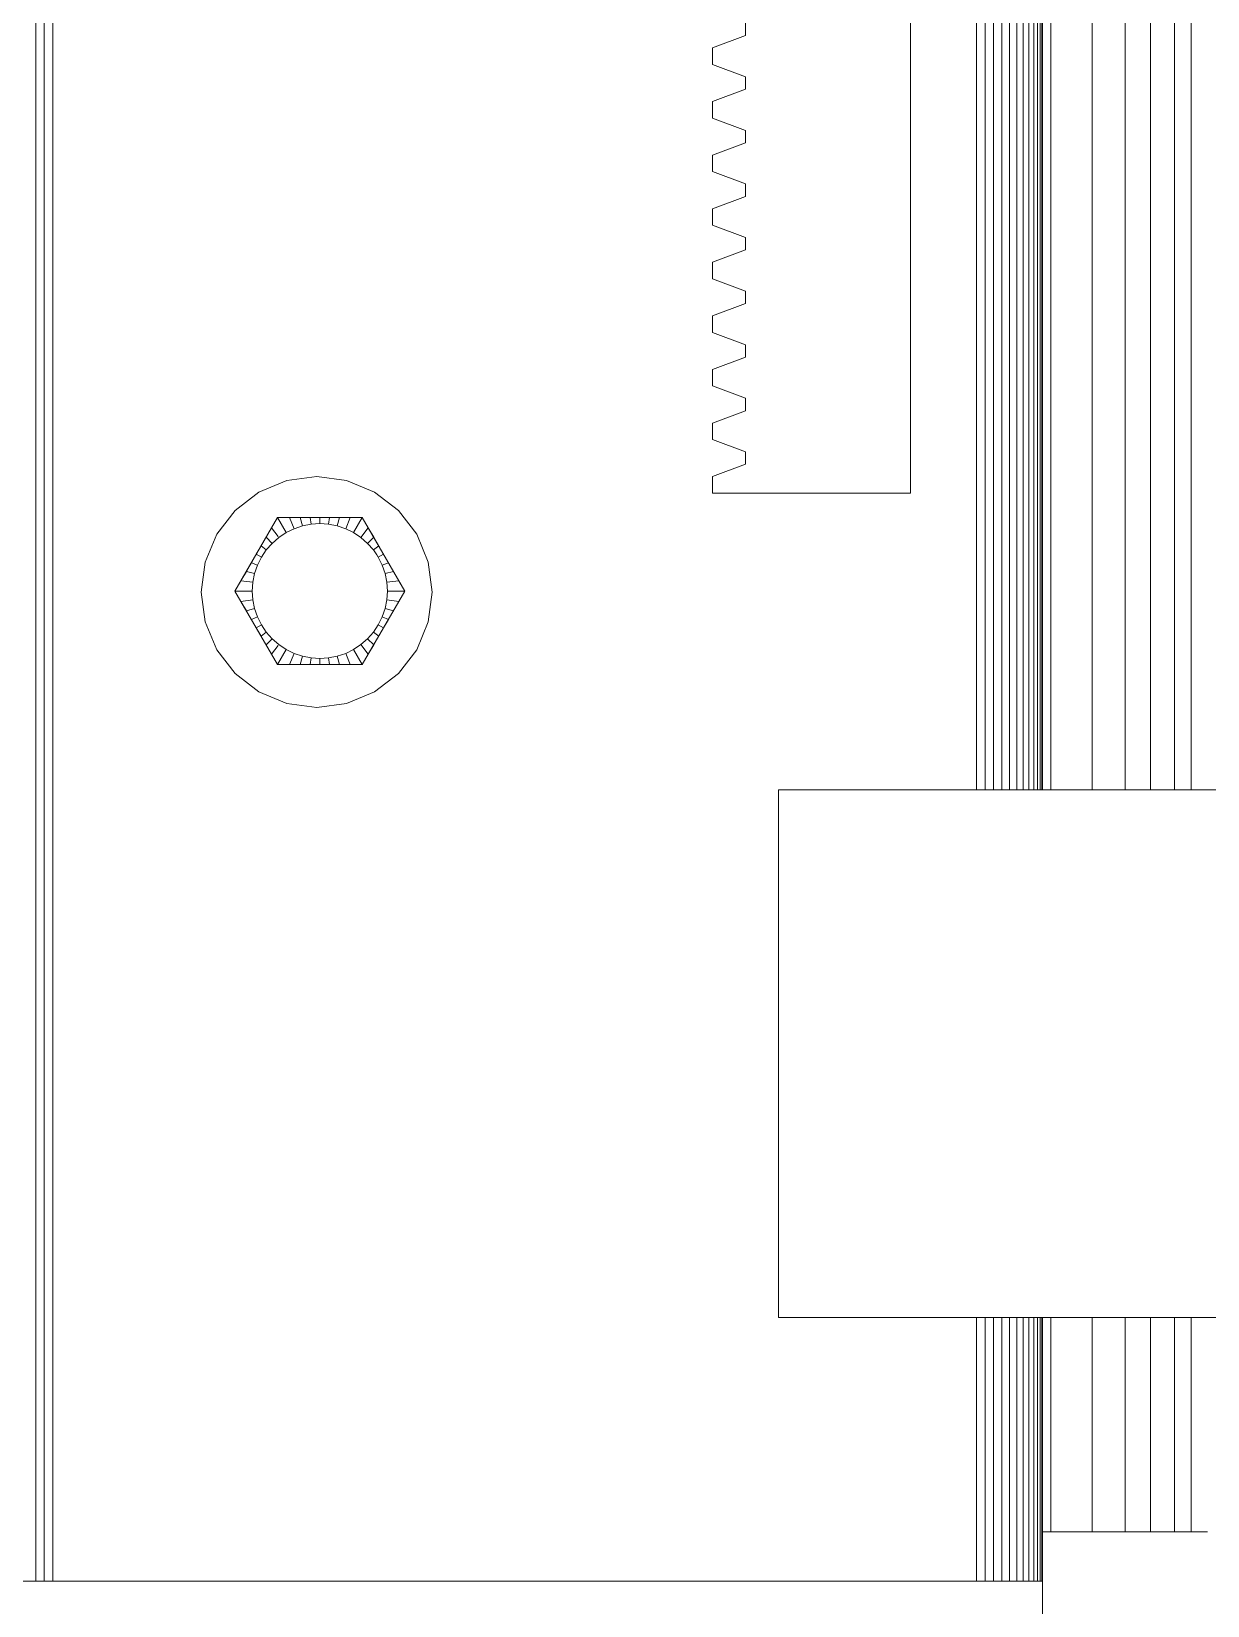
# Model space of a CAD drawing. Header units: inches. Extents: x -827 to 154, y -802 to 207.
# Drawn here: x -121.85 to -117.4, y -198.38 to -192.41 of the extents above; entities that cross this region are included whole.
import ezdxf

# ---------------------------------------------------------------- set-up
doc = ezdxf.new("R2010")
doc.units = ezdxf.units.IN
doc.header["$MEASUREMENT"] = 0
doc.layers.add('Layer0', color=7, linetype='Continuous', lineweight=9)
doc.layers.add('Shop_Sabre_RC-8_CNC_Router_skp', color=8, linetype='Continuous', lineweight=9)

# ---------------------------------------------------------------- blocks, each defined once
blk = doc.blocks.new('Shop_Sabre_RC-8_CNC_Router_skp_147-402886-Level 1')
at = {"layer": 'Layer0'}
for p, q in [((0.2187, 0.8164), (0.3243, 0.8601)), ((0.2187, 0.8164), (0.3243, 0.8601)), ((0.3243, 0.8601), (0.4375, 0.875)), ((0.3243, 0.8601), (0.4375, 0.875)), ((0.4375, 0.875), (0.5507, 0.8601)), ((0.4375, 0.875), (0.5507, 0.8601)), ((0.5507, 0.8601), (0.6562, 0.8164)), ((0.5507, 0.8601), (0.6562, 0.8164)), ((0.1281, 0.7469), (0.2187, 0.8164)), ((0.1281, 0.7469), (0.2187, 0.8164)), ((0.6562, 0.8164), (0.7469, 0.7469)), ((0.6562, 0.8164), (0.7469, 0.7469)), ((0.0586, 0.6562), (0.1281, 0.7469)), ((0.1281, 0.7469), (0.0586, 0.6562)), ((0.7469, 0.7469), (0.8164, 0.6562)), ((0.8164, 0.6562), (0.7469, 0.7469)), ((0.0149, 0.5507), (0.0586, 0.6562)), ((0.0586, 0.6562), (0.0149, 0.5507)), ((0.8164, 0.6562), (0.8601, 0.5507)), ((0.8601, 0.5507), (0.8164, 0.6562)), ((0.0149, 0.5507), (0, 0.4375)), ((0.0149, 0.5507), (0, 0.4375)), ((0.8601, 0.5507), (0.875, 0.4375)), ((0.875, 0.4375), (0.8601, 0.5507)), ((0.0149, 0.3243), (0, 0.4375)), ((0, 0.4375), (0.0149, 0.3243)), ((0.8601, 0.3243), (0.875, 0.4375)), ((0.8601, 0.3243), (0.875, 0.4375)), ((0.0149, 0.3243), (0.0586, 0.2187)), ((0.0149, 0.3243), (0.0586, 0.2187)), ((0.8164, 0.2187), (0.8601, 0.3243)), ((0.8164, 0.2187), (0.8601, 0.3243)), ((0.0586, 0.2187), (0.1281, 0.1281)), ((0.0586, 0.2187), (0.1281, 0.1281)), ((0.7469, 0.1281), (0.8164, 0.2187)), ((0.7469, 0.1281), (0.8164, 0.2187)), ((0.1281, 0.1281), (0.2187, 0.0586)), ((0.2187, 0.0586), (0.1281, 0.1281)), ((0.6562, 0.0586), (0.7469, 0.1281)), ((0.7469, 0.1281), (0.6562, 0.0586)), ((0.2187, 0.0586), (0.3243, 0.0149)), ((0.3243, 0.0149), (0.2187, 0.0586)), ((0.3243, 0.0149), (0.4375, 0)), ((0.4375, 0), (0.3243, 0.0149)), ((0.4375, 0), (0.5507, 0.0149)), ((0.5507, 0.0149), (0.4375, 0)), ((0.5507, 0.0149), (0.6562, 0.0586)), ((0.6562, 0.0586), (0.5507, 0.0149))]:
    blk.add_line(p, q, dxfattribs=at)
blk = doc.blocks.new('Shop_Sabre_RC-8_CNC_Router_skp_146-402885-Level 1')
at = {"layer": 'Layer0'}
for p, q in [((56.1796, -0.2646), (56.2023, -0.2252)), ((56.2023, -0.2252), (56.1796, -0.2646)), ((56.2023, -0.2252), (56.5216, -0.2252)), ((56.5216, -0.2252), (56.2023, -0.2252)), ((56.2478, -0.2252), (56.2023, -0.2252)), ((56.2353, -0.2822), (56.2023, -0.2252)), ((56.2023, -0.2252), (56.2353, -0.2822)), ((56.2023, -0.2252), (56.2478, -0.2252)), ((56.2885, -0.2252), (56.2478, -0.2252)), ((56.2478, -0.2252), (56.2653, -0.2674)), ((56.2478, -0.2252), (56.2885, -0.2252)), ((56.2653, -0.2674), (56.2478, -0.2252)), ((56.3265, -0.2252), (56.2885, -0.2252)), ((56.297, -0.2567), (56.2885, -0.2252)), ((56.2885, -0.2252), (56.297, -0.2567)), ((56.2885, -0.2252), (56.3265, -0.2252)), ((56.3632, -0.2252), (56.3265, -0.2252)), ((56.3265, -0.2252), (56.3298, -0.2501)), ((56.3265, -0.2252), (56.3632, -0.2252)), ((56.3298, -0.2501), (56.3265, -0.2252)), ((56.3998, -0.2252), (56.3632, -0.2252)), ((56.3632, -0.248), (56.3632, -0.2252)), ((56.3998, -0.2252), (56.3632, -0.2252)), ((56.3632, -0.248), (56.3632, -0.2252)), ((56.3998, -0.2252), (56.3966, -0.2501)), ((56.3966, -0.2501), (56.3998, -0.2252)), ((56.4378, -0.2252), (56.3998, -0.2252)), ((56.4378, -0.2252), (56.3998, -0.2252)), ((56.4378, -0.2252), (56.4294, -0.2567)), ((56.4294, -0.2567), (56.4378, -0.2252)), ((56.4786, -0.2252), (56.4378, -0.2252)), ((56.4786, -0.2252), (56.4378, -0.2252)), ((56.4611, -0.2674), (56.4786, -0.2252)), ((56.4786, -0.2252), (56.4611, -0.2674)), ((56.4786, -0.2252), (56.524, -0.2252)), ((56.524, -0.2252), (56.4786, -0.2252)), ((56.524, -0.2252), (56.4911, -0.2822)), ((56.4911, -0.2822), (56.524, -0.2252)), ((56.524, -0.2252), (56.5467, -0.2646)), ((56.5467, -0.2646), (56.524, -0.2252)), ((56.0642, -0.4644), (56.1796, -0.2646)), ((56.1796, -0.2646), (56.0642, -0.4644)), ((56.1592, -0.2998), (56.1796, -0.2646)), ((56.1796, -0.2646), (56.1592, -0.2998)), ((56.2074, -0.3008), (56.1796, -0.2646)), ((56.1796, -0.2646), (56.2074, -0.3008)), ((56.2074, -0.3008), (56.2353, -0.2822)), ((56.2353, -0.2822), (56.2074, -0.3008)), ((56.2353, -0.2822), (56.2653, -0.2674)), ((56.2653, -0.2674), (56.2353, -0.2822)), ((56.2653, -0.2674), (56.297, -0.2567)), ((56.297, -0.2567), (56.2653, -0.2674)), ((56.297, -0.2567), (56.3298, -0.2501)), ((56.3298, -0.2501), (56.297, -0.2567)), ((56.297, -0.2567), (56.3298, -0.2501)), ((56.297, -0.2567), (56.3298, -0.2501)), ((56.297, -0.2567), (56.3298, -0.2501)), ((56.3298, -0.2501), (56.297, -0.2567)), ((56.3298, -0.2501), (56.3632, -0.248)), ((56.3632, -0.248), (56.3298, -0.2501)), ((56.3298, -0.2501), (56.3632, -0.248)), ((56.3298, -0.2501), (56.3632, -0.248)), ((56.3298, -0.2501), (56.3632, -0.248)), ((56.3632, -0.248), (56.3298, -0.2501)), ((56.3632, -0.248), (56.3966, -0.2501)), ((56.3966, -0.2501), (56.3632, -0.248)), ((56.3966, -0.2501), (56.3632, -0.248)), ((56.3632, -0.248), (56.3966, -0.2501)), ((56.3966, -0.2501), (56.3632, -0.248)), ((56.3632, -0.248), (56.3966, -0.2501)), ((56.3966, -0.2501), (56.4294, -0.2567)), ((56.4294, -0.2567), (56.3966, -0.2501)), ((56.4294, -0.2567), (56.3966, -0.2501)), ((56.4294, -0.2567), (56.3966, -0.2501)), ((56.4294, -0.2567), (56.3966, -0.2501)), ((56.3966, -0.2501), (56.4294, -0.2567)), ((56.4611, -0.2674), (56.4294, -0.2567)), ((56.4611, -0.2674), (56.4294, -0.2567)), ((56.4611, -0.2674), (56.4294, -0.2567)), ((56.4294, -0.2567), (56.4611, -0.2674)), ((56.4911, -0.2822), (56.4611, -0.2674)), ((56.4611, -0.2674), (56.4911, -0.2822)), ((56.5189, -0.3008), (56.4911, -0.2822)), ((56.4911, -0.2822), (56.5189, -0.3008)), ((56.5216, -0.2973), (56.5467, -0.2646)), ((56.5467, -0.2646), (56.5216, -0.2973)), ((56.6621, -0.4644), (56.5467, -0.2646)), ((56.5467, -0.2646), (56.6621, -0.4644)), ((56.5467, -0.2646), (56.5671, -0.2998)), ((56.5671, -0.2998), (56.5467, -0.2646)), ((56.1219, -0.3645), (56.1403, -0.3327)), ((56.1403, -0.3327), (56.1219, -0.3645)), ((56.1403, -0.3327), (56.1592, -0.2998)), ((56.1592, -0.2998), (56.1403, -0.3327)), ((56.1403, -0.3327), (56.1602, -0.348)), ((56.1602, -0.348), (56.1403, -0.3327)), ((56.1416, -0.3759), (56.1602, -0.348)), ((56.1602, -0.348), (56.1416, -0.3759)), ((56.1592, -0.2998), (56.1823, -0.3229)), ((56.1823, -0.3229), (56.1592, -0.2998)), ((56.1602, -0.348), (56.1823, -0.3229)), ((56.1823, -0.3229), (56.1602, -0.348)), ((56.1823, -0.3229), (56.2074, -0.3008)), ((56.2074, -0.3008), (56.1823, -0.3229)), ((56.544, -0.3229), (56.5189, -0.3008)), ((56.5189, -0.3008), (56.544, -0.3229)), ((56.544, -0.3229), (56.5671, -0.2998)), ((56.5671, -0.2998), (56.544, -0.3229)), ((56.5661, -0.348), (56.544, -0.3229)), ((56.544, -0.3229), (56.5661, -0.348)), ((56.5861, -0.3327), (56.5661, -0.348)), ((56.5661, -0.348), (56.5861, -0.3327)), ((56.5847, -0.3759), (56.5661, -0.348)), ((56.5661, -0.348), (56.5847, -0.3759)), ((56.5861, -0.3327), (56.5671, -0.2998)), ((56.5671, -0.2998), (56.5861, -0.3327)), ((56.5861, -0.3327), (56.6044, -0.3645)), ((56.6044, -0.3645), (56.5861, -0.3327)), ((56.0846, -0.4291), (56.1036, -0.3962)), ((56.0846, -0.4291), (56.1036, -0.3962)), ((56.1036, -0.3962), (56.1219, -0.3645)), ((56.1036, -0.3962), (56.1219, -0.3645)), ((56.1036, -0.3962), (56.1268, -0.4059)), ((56.1268, -0.4059), (56.1036, -0.3962)), ((56.1161, -0.4376), (56.1268, -0.4059)), ((56.1268, -0.4059), (56.1161, -0.4376)), ((56.1219, -0.3645), (56.1416, -0.3759)), ((56.1416, -0.3759), (56.1219, -0.3645)), ((56.1268, -0.4059), (56.1416, -0.3759)), ((56.1416, -0.3759), (56.1268, -0.4059)), ((56.6044, -0.3645), (56.5847, -0.3759)), ((56.5847, -0.3759), (56.6044, -0.3645)), ((56.5995, -0.4059), (56.5847, -0.3759)), ((56.5847, -0.3759), (56.5995, -0.4059)), ((56.5995, -0.4059), (56.6227, -0.3962)), ((56.6227, -0.3962), (56.5995, -0.4059)), ((56.6103, -0.4376), (56.5995, -0.4059)), ((56.5995, -0.4059), (56.6103, -0.4376)), ((56.6227, -0.3962), (56.6044, -0.3645)), ((56.6227, -0.3962), (56.6044, -0.3645)), ((56.6417, -0.4291), (56.6227, -0.3962)), ((56.6417, -0.4291), (56.6227, -0.3962)), ((56.0642, -0.4644), (56.0415, -0.5038)), ((56.0415, -0.5038), (56.0642, -0.4644)), ((56.0642, -0.4644), (56.0846, -0.4291)), ((56.0642, -0.4644), (56.0846, -0.4291)), ((56.0642, -0.4644), (56.1096, -0.4704)), ((56.0642, -0.4644), (56.1096, -0.4704)), ((56.1161, -0.4376), (56.0846, -0.4291)), ((56.0846, -0.4291), (56.1161, -0.4376)), ((56.1074, -0.5038), (56.1096, -0.4704)), ((56.1074, -0.5038), (56.1096, -0.4704)), ((56.1096, -0.4704), (56.1161, -0.4376)), ((56.1161, -0.4376), (56.1096, -0.4704)), ((56.6103, -0.4376), (56.6417, -0.4291)), ((56.6417, -0.4291), (56.6103, -0.4376)), ((56.6168, -0.4704), (56.6103, -0.4376)), ((56.6103, -0.4376), (56.6168, -0.4704)), ((56.6621, -0.4644), (56.6168, -0.4704)), ((56.6621, -0.4644), (56.6168, -0.4704)), ((56.619, -0.5038), (56.6168, -0.4704)), ((56.619, -0.5038), (56.6168, -0.4704)), ((56.6621, -0.4644), (56.6417, -0.4291)), ((56.6621, -0.4644), (56.6417, -0.4291)), ((56.6848, -0.5038), (56.6621, -0.4644)), ((56.6621, -0.4644), (56.6848, -0.5038)), ((56.1796, -0.743), (56.0415, -0.5038)), ((56.0415, -0.5038), (56.0642, -0.5431)), ((56.0415, -0.5038), (56.1074, -0.5038)), ((56.1074, -0.5038), (56.0415, -0.5038)), ((56.0415, -0.5038), (56.1796, -0.743)), ((56.0415, -0.5038), (56.0642, -0.5431)), ((56.1096, -0.5372), (56.1074, -0.5038)), ((56.1096, -0.5372), (56.1074, -0.5038)), ((56.5467, -0.743), (56.6848, -0.5038)), ((56.6848, -0.5038), (56.5467, -0.743)), ((56.6168, -0.5372), (56.619, -0.5038)), ((56.6168, -0.5372), (56.619, -0.5038)), ((56.619, -0.5038), (56.6848, -0.5038)), ((56.6848, -0.5038), (56.619, -0.5038)), ((56.6848, -0.5038), (56.6621, -0.5431)), ((56.6848, -0.5038), (56.6621, -0.5431)), ((56.1096, -0.5372), (56.0642, -0.5431)), ((56.0642, -0.5431), (56.1096, -0.5372)), ((56.0642, -0.5431), (56.0846, -0.5784)), ((56.0642, -0.5431), (56.0846, -0.5784)), ((56.1161, -0.57), (56.0846, -0.5784)), ((56.0846, -0.5784), (56.1161, -0.57)), ((56.0846, -0.5784), (56.1036, -0.6113)), ((56.0846, -0.5784), (56.1036, -0.6113)), ((56.1161, -0.57), (56.1096, -0.5372)), ((56.1161, -0.57), (56.1096, -0.5372)), ((56.1268, -0.6017), (56.1161, -0.57)), ((56.1268, -0.6017), (56.1161, -0.57)), ((56.5995, -0.6017), (56.6103, -0.57)), ((56.5995, -0.6017), (56.6103, -0.57)), ((56.6103, -0.57), (56.6168, -0.5372)), ((56.6103, -0.57), (56.6168, -0.5372)), ((56.6103, -0.57), (56.6417, -0.5784)), ((56.6417, -0.5784), (56.6103, -0.57)), ((56.6621, -0.5431), (56.6168, -0.5372)), ((56.6168, -0.5372), (56.6621, -0.5431)), ((56.6417, -0.5784), (56.6227, -0.6113)), ((56.6417, -0.5784), (56.6227, -0.6113)), ((56.6621, -0.5431), (56.6417, -0.5784)), ((56.6621, -0.5431), (56.6417, -0.5784)), ((56.1036, -0.6113), (56.1268, -0.6017)), ((56.1268, -0.6017), (56.1036, -0.6113)), ((56.1036, -0.6113), (56.1219, -0.643)), ((56.1036, -0.6113), (56.1219, -0.643)), ((56.1219, -0.643), (56.1416, -0.6317)), ((56.1416, -0.6317), (56.1219, -0.643)), ((56.1219, -0.643), (56.1403, -0.6748)), ((56.1403, -0.6748), (56.1219, -0.643)), ((56.1416, -0.6317), (56.1268, -0.6017)), ((56.1416, -0.6317), (56.1268, -0.6017)), ((56.1478, -0.6409), (56.1416, -0.6317)), ((56.1478, -0.6409), (56.1416, -0.6317)), ((56.1602, -0.6595), (56.1478, -0.6409)), ((56.1602, -0.6595), (56.1478, -0.6409)), ((56.5661, -0.6595), (56.5847, -0.6317)), ((56.5661, -0.6595), (56.5847, -0.6317)), ((56.5847, -0.6317), (56.5995, -0.6017)), ((56.5847, -0.6317), (56.5995, -0.6017)), ((56.6044, -0.643), (56.5847, -0.6317)), ((56.5847, -0.6317), (56.6044, -0.643)), ((56.5861, -0.6748), (56.6044, -0.643)), ((56.6044, -0.643), (56.5861, -0.6748)), ((56.6227, -0.6113), (56.5995, -0.6017)), ((56.5995, -0.6017), (56.6227, -0.6113)), ((56.6227, -0.6113), (56.6044, -0.643)), ((56.6227, -0.6113), (56.6044, -0.643)), ((56.1403, -0.6748), (56.1602, -0.6595)), ((56.1602, -0.6595), (56.1403, -0.6748)), ((56.1403, -0.6748), (56.1592, -0.7077)), ((56.1592, -0.7077), (56.1403, -0.6748)), ((56.1592, -0.7077), (56.1823, -0.6846)), ((56.1823, -0.6846), (56.1592, -0.7077)), ((56.1592, -0.7077), (56.1796, -0.743)), ((56.1796, -0.743), (56.1592, -0.7077)), ((56.1823, -0.6846), (56.1602, -0.6595)), ((56.1823, -0.6846), (56.1602, -0.6595)), ((56.2074, -0.7067), (56.1796, -0.743)), ((56.1796, -0.743), (56.2074, -0.7067)), ((56.2074, -0.7067), (56.1823, -0.6846)), ((56.2074, -0.7067), (56.1823, -0.6846)), ((56.2353, -0.7253), (56.2074, -0.7067)), ((56.2353, -0.7253), (56.2074, -0.7067)), ((56.4911, -0.7253), (56.5189, -0.7067)), ((56.4911, -0.7253), (56.5189, -0.7067)), ((56.5189, -0.7067), (56.544, -0.6846)), ((56.5189, -0.7067), (56.544, -0.6846)), ((56.5216, -0.7102), (56.5467, -0.743)), ((56.5467, -0.743), (56.5216, -0.7102)), ((56.544, -0.6846), (56.5661, -0.6595)), ((56.544, -0.6846), (56.5661, -0.6595)), ((56.5671, -0.7077), (56.544, -0.6846)), ((56.544, -0.6846), (56.5671, -0.7077)), ((56.5467, -0.743), (56.5671, -0.7077)), ((56.5671, -0.7077), (56.5467, -0.743)), ((56.5861, -0.6748), (56.5661, -0.6595)), ((56.5661, -0.6595), (56.5861, -0.6748)), ((56.5671, -0.7077), (56.5861, -0.6748)), ((56.5861, -0.6748), (56.5671, -0.7077)), ((56.1796, -0.743), (56.2023, -0.7823)), ((56.2023, -0.7823), (56.1796, -0.743)), ((56.2353, -0.7253), (56.2023, -0.7823)), ((56.2353, -0.7253), (56.2023, -0.7823)), ((56.2653, -0.7401), (56.2353, -0.7253)), ((56.2353, -0.7253), (56.2653, -0.7401)), ((56.2478, -0.7823), (56.2653, -0.7401)), ((56.2478, -0.7823), (56.2653, -0.7401)), ((56.2653, -0.7401), (56.297, -0.7508)), ((56.297, -0.7508), (56.2653, -0.7401)), ((56.297, -0.7508), (56.2653, -0.7401)), ((56.297, -0.7508), (56.2653, -0.7401)), ((56.297, -0.7508), (56.2885, -0.7823)), ((56.297, -0.7508), (56.2885, -0.7823)), ((56.297, -0.7508), (56.3298, -0.7574)), ((56.3298, -0.7574), (56.297, -0.7508)), ((56.3298, -0.7574), (56.297, -0.7508)), ((56.3298, -0.7574), (56.297, -0.7508)), ((56.3298, -0.7574), (56.297, -0.7508)), ((56.297, -0.7508), (56.3298, -0.7574)), ((56.3265, -0.7823), (56.3298, -0.7574)), ((56.3265, -0.7823), (56.3298, -0.7574)), ((56.3298, -0.7574), (56.3632, -0.7596)), ((56.3632, -0.7596), (56.3298, -0.7574)), ((56.3298, -0.7574), (56.3632, -0.7596)), ((56.3298, -0.7574), (56.3632, -0.7596)), ((56.3298, -0.7574), (56.3632, -0.7596)), ((56.3632, -0.7596), (56.3298, -0.7574)), ((56.3632, -0.7596), (56.3966, -0.7574)), ((56.3966, -0.7574), (56.3632, -0.7596)), ((56.3966, -0.7574), (56.3632, -0.7596)), ((56.3632, -0.7596), (56.3966, -0.7574)), ((56.3966, -0.7574), (56.3632, -0.7596)), ((56.3966, -0.7574), (56.3632, -0.7596)), ((56.3632, -0.7596), (56.3632, -0.7823)), ((56.3632, -0.7823), (56.3632, -0.7596)), ((56.3966, -0.7574), (56.4294, -0.7508)), ((56.4294, -0.7508), (56.3966, -0.7574)), ((56.3966, -0.7574), (56.4294, -0.7508)), ((56.4294, -0.7508), (56.3966, -0.7574)), ((56.3966, -0.7574), (56.4294, -0.7508)), ((56.4294, -0.7508), (56.3966, -0.7574)), ((56.3966, -0.7574), (56.3998, -0.7823)), ((56.3998, -0.7823), (56.3966, -0.7574)), ((56.4294, -0.7508), (56.4611, -0.7401)), ((56.4294, -0.7508), (56.4611, -0.7401)), ((56.4294, -0.7508), (56.4378, -0.7823)), ((56.4294, -0.7508), (56.4378, -0.7823)), ((56.4611, -0.7401), (56.4911, -0.7253)), ((56.4611, -0.7401), (56.4911, -0.7253)), ((56.4611, -0.7401), (56.4786, -0.7823)), ((56.4786, -0.7823), (56.4611, -0.7401)), ((56.4911, -0.7253), (56.524, -0.7823)), ((56.524, -0.7823), (56.4911, -0.7253)), ((56.524, -0.7823), (56.5467, -0.743)), ((56.5467, -0.743), (56.524, -0.7823)), ((56.2478, -0.7823), (56.2023, -0.7823)), ((56.2478, -0.7823), (56.2023, -0.7823)), ((56.2478, -0.7823), (56.5216, -0.7823)), ((56.2478, -0.7823), (56.2885, -0.7823)), ((56.5216, -0.7823), (56.2478, -0.7823)), ((56.2885, -0.7823), (56.2478, -0.7823)), ((56.3265, -0.7823), (56.2885, -0.7823)), ((56.3265, -0.7823), (56.2885, -0.7823)), ((56.3265, -0.7823), (56.3632, -0.7823)), ((56.3632, -0.7823), (56.3265, -0.7823)), ((56.3632, -0.7823), (56.3998, -0.7823)), ((56.3998, -0.7823), (56.3632, -0.7823)), ((56.4378, -0.7823), (56.3998, -0.7823)), ((56.3998, -0.7823), (56.4378, -0.7823)), ((56.4786, -0.7823), (56.4378, -0.7823)), ((56.4786, -0.7823), (56.4378, -0.7823)), ((56.4786, -0.7823), (56.524, -0.7823)), ((56.524, -0.7823), (56.4786, -0.7823))]:
    blk.add_line(p, q, dxfattribs=at)
blk = doc.blocks.new('Shop_Sabre_RC-8_CNC_Router_skp_150-402889-Level 1')
at = {"rotation": 89.99999999997225}
blk.add_blockref('Shop_Sabre_RC-8_CNC_Router_skp_147-402886-Level 1', (56.8125, 61.4375), dxfattribs=at)
blk.add_blockref('Shop_Sabre_RC-8_CNC_Router_skp_146-402885-Level 1', (0, 62.375))
blk = doc.blocks.new('Shop_Sabre_RC-8_CNC_Router_skp_125-402864-Level 1')
at = {"layer": 'Layer0'}
for p, q in [((38.0312, 0.625), (38.0312, 0.5625)), ((38.0312, 0.5625), (38.0312, 0.625)), ((38.0312, 0.5625), (38.0312, 0.5)), ((38.0312, 0.5625), (38.8438, 0.5625)), ((38.0312, 0.5625), (38.0312, 0.5)), ((38.0312, 0.5625), (38.8438, 0.5625)), ((40.8437, 0.5625), (59.5378, 0.5625)), ((40.8437, 0.5625), (59.5378, 0.5625)), ((38.0312, 0.5), (38.0312, 0.4091)), ((38.8438, 0.5), (38.0312, 0.5)), ((38.0312, 0.5), (38.8438, 0.5)), ((38.0312, 0.4091), (38.0312, 0.5)), ((59.5378, 0.5), (40.8437, 0.5)), ((40.8437, 0.5), (59.5378, 0.5)), ((38.0312, 0.3125), (38.0312, 0.4091)), ((38.0312, 0.4091), (38.8438, 0.4091)), ((38.0312, 0.4091), (38.0312, 0.3125)), ((38.0312, 0.4091), (38.8438, 0.4091)), ((40.8437, 0.4091), (59.5378, 0.4091)), ((40.8437, 0.4091), (59.5378, 0.4091)), ((38.0312, 0.1875), (38.0312, 0.3125)), ((38.0312, 0.1875), (38.0312, 0.3125)), ((38.8438, 0.3125), (38.0312, 0.3125)), ((38.8438, 0.3125), (38.0312, 0.3125)), ((59.7049, 0.3125), (40.8437, 0.3125)), ((59.7049, 0.3125), (40.8437, 0.3125)), ((38.0312, 0.1875), (38.0312, 0.0312)), ((38.0312, 0.1875), (38.0312, 0.0312)), ((38.0312, 0.1875), (38.8438, 0.1875)), ((38.0312, 0.1875), (38.8438, 0.1875)), ((40.8437, 0.1875), (59.7049, 0.1875)), ((40.8437, 0.1875), (59.7049, 0.1875)), ((38.0312, 0.0312), (38.0312, 0)), ((38.8438, 0.0312), (38.0312, 0.0312)), ((38.0312, 0.0312), (38.8438, 0.0312)), ((38.0312, 0.0312), (38.0312, 0)), ((59.7049, 0.0312), (40.8437, 0.0312)), ((40.8437, 0.0312), (59.7049, 0.0312))]:
    blk.add_line(p, q, dxfattribs=at)
blk = doc.blocks.new('Shop_Sabre_RC-8_CNC_Router_skp_110-402849-Level 1')
at = {"layer": 'Layer0'}
for p, q in [((54.875, 61.5), (54.125, 61.5)), ((54.125, 43.7638), (54.125, 61.5)), ((54.125, 61.5), (54.125, 43.7638)), ((54.125, 61.5), (54.875, 61.5)), ((54.875, 61.5), (54.875, 61.4375)), ((54.875, 61.5), (54.875, 61.4375)), ((54.75, 61.3906), (54.875, 61.4375)), ((54.75, 61.3906), (54.875, 61.4375)), ((54.75, 61.3906), (54.75, 61.3437)), ((54.75, 61.3906), (54.75, 61.3437)), ((54.875, 61.2969), (54.75, 61.3437)), ((54.875, 61.2969), (54.75, 61.3437)), ((54.875, 61.2969), (54.875, 61.2344)), ((54.875, 61.2969), (54.875, 61.2344)), ((54.75, 61.1875), (54.875, 61.2344)), ((54.75, 61.1875), (54.875, 61.2344)), ((54.75, 61.1875), (54.75, 61.1406)), ((54.75, 61.1875), (54.75, 61.1406)), ((54.875, 61.0937), (54.75, 61.1406)), ((54.875, 61.0937), (54.75, 61.1406)), ((54.875, 61.0937), (54.875, 61.0312)), ((54.875, 61.0937), (54.875, 61.0312)), ((54.75, 60.9844), (54.875, 61.0312)), ((54.75, 60.9844), (54.875, 61.0312)), ((54.75, 60.9844), (54.75, 60.9375)), ((54.75, 60.9844), (54.75, 60.9375)), ((54.875, 60.8906), (54.75, 60.9375)), ((54.875, 60.8906), (54.75, 60.9375)), ((54.875, 60.8906), (54.875, 60.8281)), ((54.875, 60.8906), (54.875, 60.8281)), ((54.75, 60.7812), (54.875, 60.8281)), ((54.75, 60.7812), (54.875, 60.8281)), ((54.75, 60.7812), (54.75, 60.7344)), ((54.75, 60.7812), (54.75, 60.7344)), ((54.875, 60.6875), (54.75, 60.7344)), ((54.875, 60.6875), (54.75, 60.7344)), ((54.875, 60.6875), (54.875, 60.625)), ((54.875, 60.6875), (54.875, 60.625)), ((54.75, 60.5781), (54.875, 60.625)), ((54.75, 60.5781), (54.875, 60.625)), ((54.75, 60.5781), (54.75, 60.5312)), ((54.75, 60.5781), (54.75, 60.5312)), ((54.875, 60.4844), (54.75, 60.5312)), ((54.875, 60.4844), (54.75, 60.5312)), ((54.875, 60.4844), (54.875, 60.4219)), ((54.875, 60.4844), (54.875, 60.4219)), ((54.75, 60.375), (54.875, 60.4219)), ((54.75, 60.375), (54.875, 60.4219)), ((54.75, 60.375), (54.75, 60.3281)), ((54.75, 60.375), (54.75, 60.3281)), ((54.875, 60.2812), (54.75, 60.3281)), ((54.875, 60.2812), (54.75, 60.3281)), ((54.875, 60.2812), (54.875, 60.2187)), ((54.875, 60.2812), (54.875, 60.2187)), ((54.75, 60.1719), (54.875, 60.2187)), ((54.75, 60.1719), (54.875, 60.2187)), ((54.75, 60.1719), (54.75, 60.125)), ((54.75, 60.1719), (54.75, 60.125)), ((54.875, 60.0781), (54.75, 60.125)), ((54.875, 60.0781), (54.75, 60.125)), ((54.875, 60.0781), (54.875, 60.0156)), ((54.875, 60.0781), (54.875, 60.0156)), ((54.75, 59.9687), (54.875, 60.0156)), ((54.75, 59.9687), (54.875, 60.0156)), ((54.75, 59.9687), (54.75, 59.9219)), ((54.75, 59.9687), (54.75, 59.9219)), ((54.875, 59.875), (54.75, 59.9219)), ((54.875, 59.875), (54.75, 59.9219)), ((54.875, 59.875), (54.875, 59.8125)), ((54.875, 59.875), (54.875, 59.8125)), ((54.75, 59.7656), (54.875, 59.8125)), ((54.75, 59.7656), (54.875, 59.8125)), ((54.75, 59.7656), (54.75, 59.7187)), ((54.75, 59.7656), (54.75, 59.7187))]:
    blk.add_line(p, q, dxfattribs=at)
blk = doc.blocks.new('Shop_Sabre_RC-8_CNC_Router_skp_71-402810-Level 1')
at = {"layer": 'Layer0'}
for p, q in [((0, 2), (2, 2)), ((0, 2), (0, 0)), ((0, 2), (2, 2)), ((0, 2), (0, 0)), ((2, 0), (2, 2)), ((2, 0), (2, 2)), ((2, 0), (0, 0)), ((2, 0), (0, 0))]:
    blk.add_line(p, q, dxfattribs=at)
blk = doc.blocks.new('Shop_Sabre_RC-8_CNC_Router_skp_36-402775-Level 1')
at = {"layer": 'Layer0'}
for p, q in [((4, 72), (0, 72)), ((0, 71.625), (0, 72)), ((4, 72), (0, 72)), ((0, 71.625), (0, 72)), ((4, 72), (4, 71.625)), ((4, 72), (4, 71.625)), ((0, 71.625), (4, 71.625)), ((0, 71.625), (4, 71.625))]:
    blk.add_line(p, q, dxfattribs=at)
blk = doc.blocks.new('Shop_Sabre_RC-8_CNC_Router_skp_37-402776-Level 1')
at = {"layer": 'Layer0'}
for p, q in [((0, 70.625), (0, 71.625)), ((0, 71.625), (0, 70.625)), ((0.0021, 70.625), (0.0021, 71.625)), ((0.0021, 71.625), (0.0021, 70.625)), ((0.0085, 71.625), (0.0085, 70.625)), ((0.0085, 70.625), (0.0085, 71.625)), ((0.019, 70.625), (0.019, 71.625)), ((0.019, 71.625), (0.019, 70.625)), ((0.0335, 70.625), (0.0335, 71.625)), ((0.0335, 71.625), (0.0335, 70.625)), ((0.0517, 70.625), (0.0517, 71.625)), ((0.0517, 71.625), (0.0517, 70.625)), ((0.0732, 70.625), (0.0732, 71.625)), ((0.0732, 70.625), (0.0732, 71.625)), ((0.0978, 70.625), (0.0978, 71.625)), ((0.0978, 71.625), (0.0978, 70.625)), ((0.125, 70.625), (0.125, 71.625)), ((0.125, 71.625), (0.125, 70.625)), ((0.1543, 71.625), (0.1543, 70.625)), ((0.1543, 70.625), (0.1543, 71.625)), ((0.1853, 71.625), (0.1853, 70.625)), ((0.1853, 70.625), (0.1853, 71.625)), ((0.2174, 71.625), (0.2174, 70.625)), ((0.2174, 70.625), (0.2174, 71.625)), ((0.25, 71.625), (3.75, 71.625)), ((3.75, 71.625), (0.25, 71.625)), ((0.25, 70.625), (0.25, 71.625)), ((0.25, 71.625), (0.25, 70.625)), ((3.75, 71.625), (3.75, 49.7638)), ((3.75, 49.7638), (3.75, 71.625)), ((3.7826, 71.625), (3.7826, 49.7638)), ((3.7826, 49.7638), (3.7826, 71.625)), ((3.8147, 49.7638), (3.8147, 71.625)), ((3.8147, 71.625), (3.8147, 49.7638)), ((0, 49.7638), (0, 68.625)), ((0, 68.625), (0, 49.7638)), ((0.0021, 49.7638), (0.0021, 68.625)), ((0.0021, 68.625), (0.0021, 49.7638)), ((0.0085, 68.625), (0.0085, 49.7638)), ((0.0085, 49.7638), (0.0085, 68.625)), ((0.019, 49.7638), (0.019, 68.625)), ((0.019, 68.625), (0.019, 49.7638)), ((0.0335, 49.7638), (0.0335, 68.625)), ((0.0335, 68.625), (0.0335, 49.7638)), ((0.0517, 49.7638), (0.0517, 68.625)), ((0.0517, 68.625), (0.0517, 49.7638)), ((0.0732, 49.7638), (0.0732, 68.625)), ((0.0732, 49.7638), (0.0732, 68.625)), ((0.0978, 49.7638), (0.0978, 68.625)), ((0.0978, 68.625), (0.0978, 49.7638)), ((0.125, 49.7638), (0.125, 68.625)), ((0.125, 68.625), (0.125, 49.7638)), ((0.1543, 68.625), (0.1543, 49.7638)), ((0.1543, 49.7638), (0.1543, 68.625)), ((0.1853, 68.625), (0.1853, 49.7638)), ((0.1853, 49.7638), (0.1853, 68.625)), ((0.2174, 68.625), (0.2174, 49.7638)), ((0.2174, 49.7638), (0.2174, 68.625)), ((0.25, 49.7638), (0.25, 68.625)), ((0.25, 68.625), (0.25, 49.7638))]:
    blk.add_line(p, q, dxfattribs=at)
blk = doc.blocks.new('Shop_Sabre_RC-8_CNC_Router_skp_35-402774-Level 1')
for name in ['Shop_Sabre_RC-8_CNC_Router_skp_36-402775-Level 1', 'Shop_Sabre_RC-8_CNC_Router_skp_37-402776-Level 1']:
    blk.add_blockref(name, (0, 0))
blk = doc.blocks.new('Shop_Sabre_RC-8_CNC_Router_skp_27-402766-Level 1')
blk.add_blockref('Shop_Sabre_RC-8_CNC_Router_skp_35-402774-Level 1', (7.5, 2.2188))
blk = doc.blocks.new('Shop_Sabre_RC-8_CNC_Router_skp_1-402740-Level 1')
for name, p in [('Shop_Sabre_RC-8_CNC_Router_skp_27-402766-Level 1', (46.125, -8.2188)), ('Shop_Sabre_RC-8_CNC_Router_skp_71-402810-Level 1', (52.625, 62.625)), ('Shop_Sabre_RC-8_CNC_Router_skp_150-402889-Level 1', (0, 0)), ('Shop_Sabre_RC-8_CNC_Router_skp_110-402849-Level 1', (0, 0))]:
    blk.add_blockref(name, p)
at = {"extrusion": (0, 0, -1), "zscale": -1, "rotation": 269.9999999999999}
blk.add_blockref('Shop_Sabre_RC-8_CNC_Router_skp_125-402864-Level 1', (-53.625, 103.4688), dxfattribs=at)
blk = doc.blocks.new('Shop_Sabre_RC-8_CNC_Router_skp-402726-Level 1')
blk.add_blockref('Shop_Sabre_RC-8_CNC_Router_skp_1-402740-Level 1', (0, 0))

msp = doc.modelspace()

# ---------------------------------------------------------------- block references
at = {"layer": 'Shop_Sabre_RC-8_CNC_Router_skp', "color": 7, "rotation": 180}
msp.add_blockref('Shop_Sabre_RC-8_CNC_Router_skp-402726-Level 1', (-64.395614, -132.663924), dxfattribs=at)

doc.saveas('drawing.dxf')
